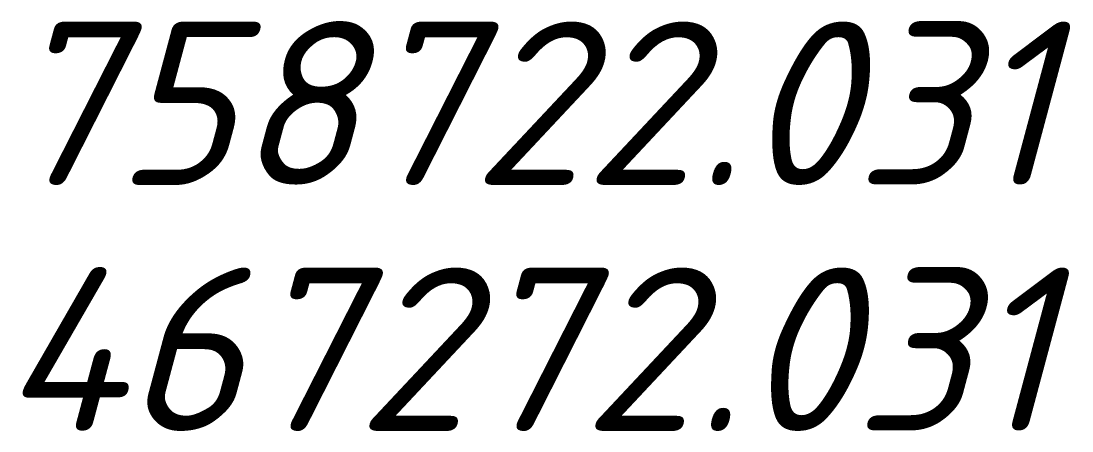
# Model space of a CAD drawing. Header units: millimetres. Extents: x -963 to 6553, y -1367 to 496.
# Drawn here: x 790.07 to 802.94, y 251.88 to 256.9 of the extents above; entities that cross this region are included whole.
import ezdxf

# ---------------------------------------------------------------- set-up
doc = ezdxf.new("R2010")
doc.units = ezdxf.units.MM
doc.header["$LTSCALE"] = 0.5
doc.layers.add('4-текст', color=7, linetype='Continuous', true_color=0x00ad00)
doc.styles.get("Standard").update_dxf_attribs({"font": 'isocpeui.ttf', "width": 0.9})

msp = doc.modelspace()

# ---------------------------------------------------------------- texts
at = {"layer": '4-текст'}
for s, p in [('758722.031', (789.8185103724051, 254.8893951604725)), ('467272.031', (789.8185103724051, 251.8787525454966))]:
    msp.add_text(s, height=2, dxfattribs=at).set_placement(p)

doc.saveas('drawing.dxf')
